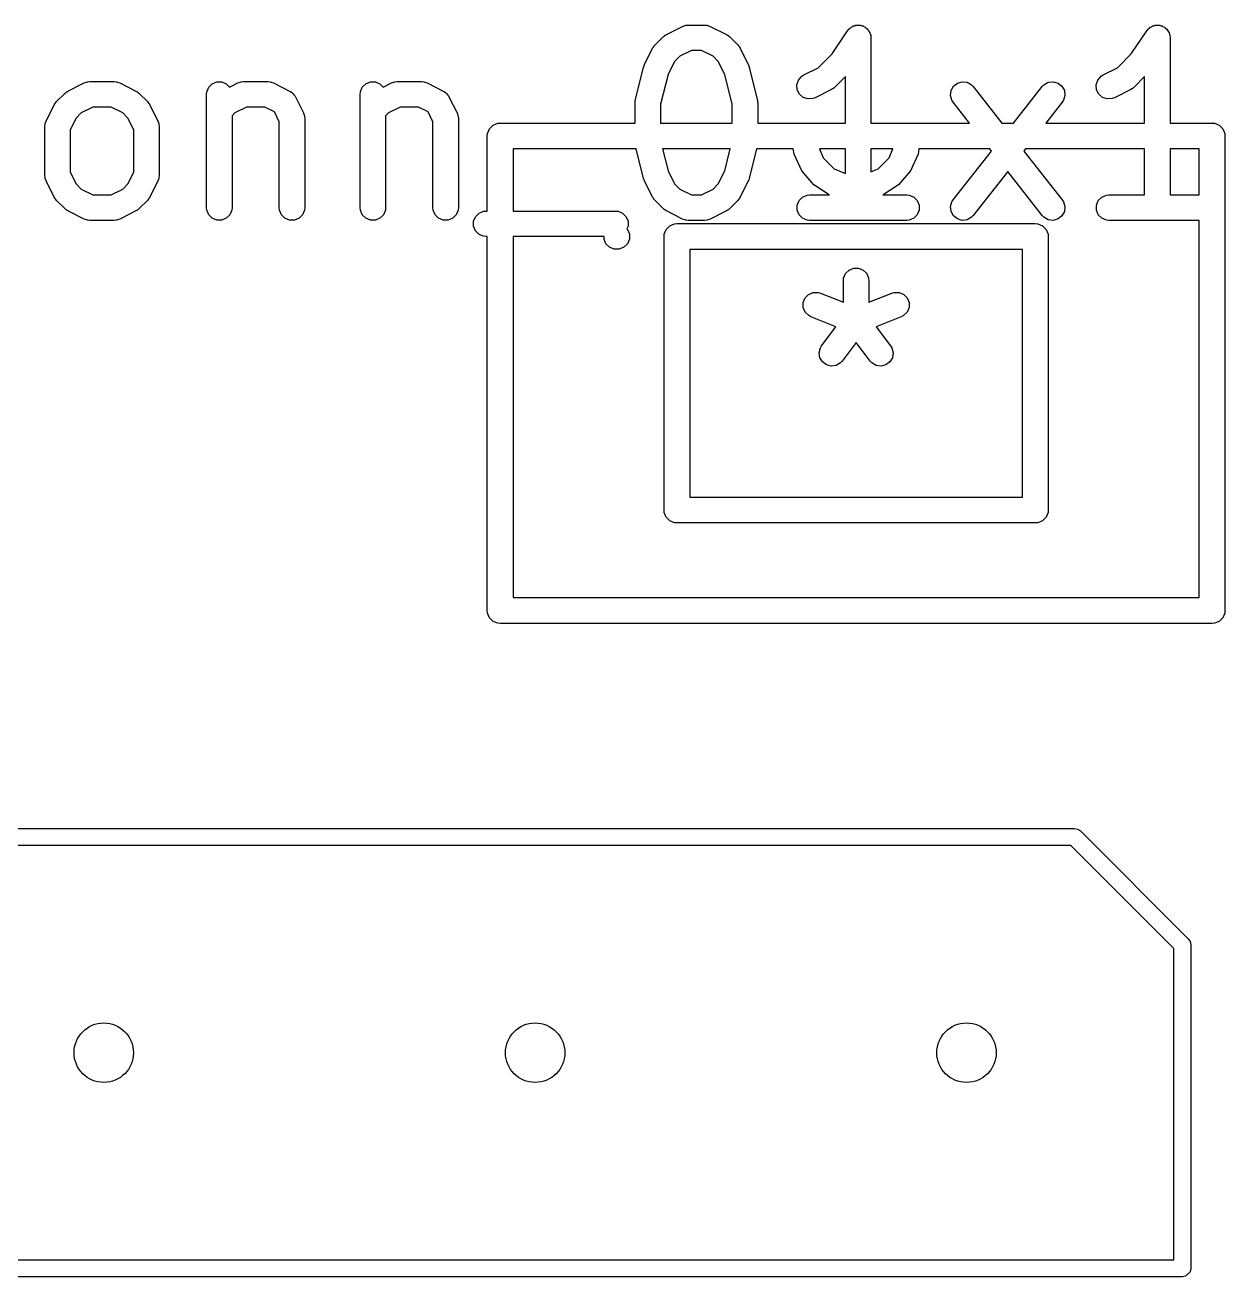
# Model space of a CAD drawing. Extents: x 2.08 to 4.63, y -4.92 to -2.81.
# Drawn here: x 4.1479 to 4.4261, y -4.7173 to -4.4272 of the extents above; entities that cross this region are included whole.
import ezdxf

# ---------------------------------------------------------------- set-up
doc = ezdxf.new("R2010")
doc.units = 0
doc.header["$MEASUREMENT"] = 0
doc.layers.add('BLACK', color=7, linetype='CONTINUOUS')

msp = doc.modelspace()

# ---------------------------------------------------------------- linework, layer by layer
at = {"layer": 'BLACK', "linetype": 'CONTINUOUS'}
for p, q in [((4.29658, -4.42934), (4.30033, -4.42747)), ((4.30033, -4.42747), (4.30087, -4.42726)), ((4.30087, -4.42726), (4.30098, -4.42726)), ((4.30098, -4.42726), (4.30107, -4.42721)), ((4.30107, -4.42721), (4.30165, -4.42716)), ((4.30165, -4.42716), (4.3054, -4.42716)), ((4.3054, -4.42716), (4.30598, -4.42721)), ((4.30598, -4.42721), (4.30607, -4.42726)), ((4.30607, -4.42726), (4.30618, -4.42726)), ((4.30618, -4.42726), (4.30672, -4.42747)), ((4.30672, -4.42747), (4.31047, -4.42934)), ((4.33893, -4.42803), (4.33917, -4.42786)), ((4.33917, -4.42786), (4.33938, -4.42766)), ((4.33938, -4.42766), (4.33965, -4.42755)), ((4.33965, -4.42755), (4.33989, -4.42738)), ((4.33989, -4.42738), (4.34017, -4.42733)), ((4.34017, -4.42733), (4.34044, -4.42721)), ((4.34044, -4.42721), (4.34073, -4.42721)), ((4.34073, -4.42721), (4.34102, -4.42716)), ((4.34102, -4.42716), (4.3413, -4.42721)), ((4.3413, -4.42721), (4.3416, -4.42721)), ((4.3416, -4.42721), (4.34186, -4.42733)), ((4.34186, -4.42733), (4.34215, -4.42738)), ((4.34215, -4.42738), (4.34239, -4.42754)), ((4.34239, -4.42754), (4.34266, -4.42766)), ((4.34266, -4.42766), (4.34286, -4.42786)), ((4.34286, -4.42786), (4.34311, -4.42802)), ((4.4083, -4.42803), (4.40854, -4.42786)), ((4.40854, -4.42786), (4.40875, -4.42766)), ((4.40875, -4.42766), (4.40901, -4.42755)), ((4.40901, -4.42755), (4.40925, -4.42738)), ((4.40925, -4.42738), (4.40954, -4.42733)), ((4.40954, -4.42733), (4.40981, -4.42721)), ((4.40981, -4.42721), (4.4101, -4.42721)), ((4.4101, -4.42721), (4.41038, -4.42716)), ((4.41038, -4.42716), (4.41067, -4.42721)), ((4.41067, -4.42721), (4.41096, -4.42721)), ((4.41096, -4.42721), (4.41123, -4.42733)), ((4.41123, -4.42733), (4.41151, -4.42738)), ((4.41151, -4.42738), (4.41176, -4.42754)), ((4.41176, -4.42754), (4.41203, -4.42766)), ((4.41203, -4.42766), (4.41223, -4.42786)), ((4.41223, -4.42786), (4.41247, -4.42802)), ((4.29394, -4.43177), (4.29581, -4.4299)), ((4.29581, -4.4299), (4.29604, -4.42971)), ((4.29604, -4.42971), (4.29609, -4.42965)), ((4.29609, -4.42965), (4.29618, -4.4296)), ((4.29618, -4.4296), (4.29626, -4.42953)), ((4.29626, -4.42953), (4.29633, -4.4295)), ((4.29633, -4.4295), (4.29658, -4.42934)), ((4.31047, -4.42934), (4.31072, -4.4295)), ((4.31072, -4.4295), (4.31079, -4.42953)), ((4.31079, -4.42953), (4.31087, -4.4296)), ((4.31087, -4.4296), (4.31096, -4.42965)), ((4.31096, -4.42965), (4.31101, -4.42971)), ((4.31101, -4.42971), (4.31124, -4.4299)), ((4.31124, -4.4299), (4.31311, -4.43177)), ((4.33498, -4.43385), (4.33856, -4.42847)), ((4.33856, -4.42847), (4.33856, -4.42847)), ((4.33856, -4.42847), (4.33856, -4.42847)), ((4.33856, -4.42847), (4.33857, -4.42847)), ((4.33857, -4.42847), (4.33893, -4.42803)), ((4.34311, -4.42802), (4.34327, -4.42826)), ((4.34327, -4.42826), (4.34347, -4.42847)), ((4.34347, -4.42847), (4.34359, -4.42874)), ((4.34359, -4.42874), (4.34375, -4.42898)), ((4.34375, -4.42898), (4.3438, -4.42926)), ((4.3438, -4.42926), (4.34392, -4.42953)), ((4.34392, -4.42953), (4.34397, -4.4301)), ((4.34397, -4.4301), (4.34397, -4.43011)), ((4.34397, -4.43011), (4.34397, -4.43011)), ((4.34397, -4.43011), (4.34397, -4.43011)), ((4.34397, -4.43011), (4.34397, -4.44987)), ((4.40434, -4.43385), (4.40793, -4.42847)), ((4.40793, -4.42847), (4.4083, -4.42803)), ((4.40793, -4.42847), (4.40793, -4.42847)), ((4.40793, -4.42847), (4.40793, -4.42847)), ((4.40793, -4.42847), (4.40793, -4.42847)), ((4.41247, -4.42802), (4.41263, -4.42826)), ((4.41263, -4.42826), (4.41284, -4.42847)), ((4.41284, -4.42847), (4.41295, -4.42874)), ((4.41295, -4.42874), (4.41311, -4.42898)), ((4.41311, -4.42898), (4.41317, -4.42926)), ((4.41317, -4.42926), (4.41328, -4.42953)), ((4.41328, -4.42953), (4.41334, -4.4301)), ((4.41334, -4.4301), (4.41334, -4.43011)), ((4.41334, -4.43011), (4.41334, -4.43011)), ((4.41334, -4.43011), (4.41334, -4.43011)), ((4.41334, -4.43011), (4.41334, -4.44987)), ((4.29151, -4.43629), (4.29338, -4.43254)), ((4.29338, -4.43254), (4.29354, -4.43229)), ((4.29354, -4.43229), (4.29357, -4.43222)), ((4.29357, -4.43222), (4.29364, -4.43214)), ((4.29364, -4.43214), (4.29369, -4.43205)), ((4.29369, -4.43205), (4.29375, -4.432)), ((4.29375, -4.432), (4.29394, -4.43177)), ((4.30235, -4.43306), (4.29965, -4.43441)), ((4.3047, -4.43306), (4.30235, -4.43306)), ((4.3074, -4.43441), (4.3047, -4.43306)), ((4.31311, -4.43177), (4.3133, -4.432)), ((4.3133, -4.432), (4.31336, -4.43205)), ((4.31336, -4.43205), (4.31341, -4.43214)), ((4.31341, -4.43214), (4.31348, -4.43222)), ((4.31348, -4.43222), (4.31351, -4.43229)), ((4.31351, -4.43229), (4.31366, -4.43254)), ((4.31366, -4.43254), (4.31554, -4.43629)), ((4.2913, -4.43683), (4.29139, -4.43659)), ((4.29139, -4.43659), (4.29148, -4.43635)), ((4.29148, -4.43635), (4.29149, -4.43633)), ((4.29149, -4.43633), (4.29151, -4.43629)), ((4.29845, -4.43561), (4.29694, -4.43864)), ((4.29965, -4.43441), (4.29845, -4.43561)), ((4.3086, -4.43561), (4.3074, -4.43441)), ((4.31011, -4.43864), (4.3086, -4.43561)), ((4.31554, -4.43629), (4.31556, -4.43633)), ((4.31556, -4.43633), (4.31557, -4.43635)), ((4.31557, -4.43635), (4.31565, -4.43659)), ((4.31565, -4.43659), (4.31575, -4.43683)), ((4.33177, -4.43706), (4.33498, -4.43385)), ((4.40114, -4.43706), (4.40434, -4.43385)), ((4.28941, -4.44439), (4.29129, -4.43689)), ((4.29129, -4.43689), (4.2913, -4.43685)), ((4.2913, -4.43685), (4.2913, -4.43683)), ((4.29694, -4.43864), (4.29523, -4.44547)), ((4.31182, -4.44547), (4.31011, -4.43864)), ((4.31575, -4.43683), (4.31575, -4.43685)), ((4.31575, -4.43685), (4.31576, -4.43689)), ((4.31576, -4.43689), (4.31764, -4.44439)), ((4.32721, -4.4399), (4.32796, -4.43903)), ((4.32796, -4.43903), (4.32845, -4.43872)), ((4.32845, -4.43872), (4.33177, -4.43706)), ((4.33807, -4.43911), (4.33561, -4.44157)), ((4.33807, -4.44987), (4.33807, -4.43911)), ((4.39657, -4.4399), (4.39733, -4.43903)), ((4.39733, -4.43903), (4.39782, -4.43872)), ((4.39782, -4.43872), (4.40114, -4.43706)), ((4.40743, -4.43911), (4.40498, -4.44157)), ((4.40743, -4.44987), (4.40743, -4.43911)), ((4.15785, -4.44247), (4.1616, -4.44059)), ((4.1616, -4.44059), (4.16214, -4.44039)), ((4.16214, -4.44039), (4.16224, -4.44038)), ((4.16224, -4.44038), (4.16234, -4.44034)), ((4.16234, -4.44034), (4.16292, -4.44028)), ((4.16292, -4.44028), (4.16854, -4.44028)), ((4.16854, -4.44028), (4.16912, -4.44034)), ((4.16912, -4.44034), (4.16922, -4.44038)), ((4.16922, -4.44038), (4.16932, -4.44039)), ((4.16932, -4.44039), (4.16986, -4.44059)), ((4.16986, -4.44059), (4.17361, -4.44247)), ((4.19002, -4.44266), (4.19046, -4.44159)), ((4.19046, -4.44159), (4.19127, -4.44078)), ((4.19127, -4.44078), (4.19234, -4.44034)), ((4.19234, -4.44034), (4.19349, -4.44034)), ((4.19349, -4.44034), (4.19455, -4.44078)), ((4.19455, -4.44078), (4.19532, -4.44154)), ((4.19532, -4.44154), (4.19722, -4.44059)), ((4.19722, -4.44059), (4.19776, -4.44039)), ((4.19776, -4.44039), (4.19786, -4.44038)), ((4.19786, -4.44038), (4.19796, -4.44034)), ((4.19796, -4.44034), (4.19854, -4.44028)), ((4.19854, -4.44028), (4.20416, -4.44028)), ((4.20416, -4.44028), (4.20474, -4.44034)), ((4.20474, -4.44034), (4.20484, -4.44038)), ((4.20484, -4.44038), (4.20494, -4.44039)), ((4.20494, -4.44039), (4.20548, -4.44059)), ((4.20548, -4.44059), (4.20923, -4.44247)), ((4.22564, -4.44266), (4.22608, -4.44159)), ((4.22608, -4.44159), (4.22689, -4.44078)), ((4.22689, -4.44078), (4.22796, -4.44034)), ((4.22796, -4.44034), (4.22911, -4.44034)), ((4.22911, -4.44034), (4.23017, -4.44078)), ((4.23017, -4.44078), (4.23094, -4.44154)), ((4.23094, -4.44154), (4.23284, -4.44059)), ((4.23284, -4.44059), (4.23338, -4.44039)), ((4.23338, -4.44039), (4.23348, -4.44038)), ((4.23348, -4.44038), (4.23358, -4.44034)), ((4.23358, -4.44034), (4.23416, -4.44028)), ((4.23416, -4.44028), (4.23978, -4.44028)), ((4.23978, -4.44028), (4.24036, -4.44034)), ((4.24036, -4.44034), (4.24046, -4.44038)), ((4.24046, -4.44038), (4.24056, -4.44039)), ((4.24056, -4.44039), (4.2411, -4.44059)), ((4.2411, -4.44059), (4.24485, -4.44247)), ((4.32684, -4.44099), (4.32721, -4.4399)), ((4.32692, -4.44214), (4.32684, -4.44099)), ((4.32744, -4.44317), (4.32692, -4.44214)), ((4.33484, -4.44213), (4.33109, -4.444)), ((4.33509, -4.44197), (4.33484, -4.44213)), ((4.33516, -4.44194), (4.33509, -4.44197)), ((4.33524, -4.44187), (4.33516, -4.44194)), ((4.33533, -4.44182), (4.33524, -4.44187)), ((4.33538, -4.44176), (4.33533, -4.44182)), ((4.33561, -4.44157), (4.33538, -4.44176)), ((4.36245, -4.44346), (4.36259, -4.44232)), ((4.36259, -4.44232), (4.36315, -4.44131)), ((4.36315, -4.44131), (4.36406, -4.4406)), ((4.36406, -4.4406), (4.36516, -4.44029)), ((4.36516, -4.44029), (4.36631, -4.44043)), ((4.36631, -4.44043), (4.36731, -4.44099)), ((4.36731, -4.44099), (4.36771, -4.44141)), ((4.36771, -4.44141), (4.37436, -4.44987)), ((4.37704, -4.44987), (4.38369, -4.44141)), ((4.38369, -4.44141), (4.38409, -4.44099)), ((4.38409, -4.44099), (4.3851, -4.44043)), ((4.3851, -4.44043), (4.38624, -4.44029)), ((4.38624, -4.44029), (4.38735, -4.4406)), ((4.38735, -4.4406), (4.38826, -4.44131)), ((4.38826, -4.44131), (4.38882, -4.44232)), ((4.38882, -4.44232), (4.38896, -4.44346)), ((4.39621, -4.44099), (4.39657, -4.4399)), ((4.39629, -4.44214), (4.39621, -4.44099)), ((4.3968, -4.44317), (4.39629, -4.44214)), ((4.40421, -4.44213), (4.40046, -4.444)), ((4.40446, -4.44197), (4.40421, -4.44213)), ((4.40453, -4.44194), (4.40446, -4.44197)), ((4.40461, -4.44187), (4.40453, -4.44194)), ((4.4047, -4.44182), (4.40461, -4.44187)), ((4.40475, -4.44176), (4.4047, -4.44182)), ((4.40498, -4.44157), (4.40475, -4.44176)), ((4.15484, -4.44534), (4.1549, -4.44526)), ((4.1549, -4.44526), (4.15496, -4.44517)), ((4.15496, -4.44517), (4.15502, -4.44512)), ((4.15502, -4.44512), (4.1552, -4.4449)), ((4.1552, -4.4449), (4.15708, -4.44302)), ((4.15708, -4.44302), (4.15731, -4.44284)), ((4.15731, -4.44284), (4.15736, -4.44278)), ((4.15736, -4.44278), (4.15745, -4.44272)), ((4.15745, -4.44272), (4.15753, -4.44265)), ((4.15753, -4.44265), (4.1576, -4.44262)), ((4.1576, -4.44262), (4.15785, -4.44247)), ((4.17361, -4.44247), (4.17386, -4.44262)), ((4.17386, -4.44262), (4.17393, -4.44265)), ((4.17393, -4.44265), (4.17401, -4.44272)), ((4.17401, -4.44272), (4.1741, -4.44278)), ((4.1741, -4.44278), (4.17415, -4.44284)), ((4.17415, -4.44284), (4.17438, -4.44302)), ((4.17438, -4.44302), (4.17625, -4.4449)), ((4.17625, -4.4449), (4.17644, -4.44512)), ((4.17644, -4.44512), (4.1765, -4.44517)), ((4.1765, -4.44517), (4.17655, -4.44526)), ((4.17655, -4.44526), (4.17662, -4.44534)), ((4.18996, -4.44323), (4.19002, -4.44266)), ((4.18996, -4.46948), (4.18996, -4.44323)), ((4.20923, -4.44247), (4.20933, -4.44253)), ((4.20933, -4.44253), (4.20937, -4.44254)), ((4.20937, -4.44254), (4.20943, -4.44259)), ((4.20943, -4.44259), (4.20972, -4.44278)), ((4.20972, -4.44278), (4.20996, -4.44306)), ((4.20996, -4.44306), (4.21024, -4.4433)), ((4.21024, -4.4433), (4.21043, -4.44359)), ((4.21043, -4.44359), (4.21048, -4.44365)), ((4.21048, -4.44365), (4.21049, -4.44369)), ((4.21049, -4.44369), (4.21055, -4.44379)), ((4.21055, -4.44379), (4.21243, -4.44754)), ((4.22558, -4.44323), (4.22564, -4.44266)), ((4.22558, -4.46948), (4.22558, -4.44323)), ((4.24485, -4.44247), (4.24495, -4.44253)), ((4.24495, -4.44253), (4.24499, -4.44254)), ((4.24499, -4.44254), (4.24505, -4.44259)), ((4.24505, -4.44259), (4.24534, -4.44278)), ((4.24534, -4.44278), (4.24558, -4.44306)), ((4.24558, -4.44306), (4.24586, -4.4433)), ((4.24586, -4.4433), (4.24605, -4.44359)), ((4.24605, -4.44359), (4.2461, -4.44365)), ((4.2461, -4.44365), (4.24611, -4.44369)), ((4.24611, -4.44369), (4.24617, -4.44379)), ((4.24617, -4.44379), (4.24805, -4.44754)), ((4.28932, -4.44511), (4.28933, -4.44501)), ((4.28932, -4.44987), (4.28932, -4.44511)), ((4.28933, -4.44497), (4.28936, -4.44475)), ((4.28933, -4.44501), (4.28933, -4.44497)), ((4.28936, -4.44475), (4.28938, -4.44453)), ((4.28938, -4.44453), (4.2894, -4.44449)), ((4.2894, -4.44449), (4.28941, -4.44439)), ((4.31764, -4.44439), (4.31765, -4.44449)), ((4.31765, -4.44449), (4.31767, -4.44453)), ((4.31767, -4.44453), (4.31769, -4.44475)), ((4.31769, -4.44475), (4.31772, -4.44497)), ((4.31772, -4.44497), (4.31772, -4.44501)), ((4.31772, -4.44501), (4.31773, -4.44511)), ((4.31773, -4.44511), (4.31773, -4.44987)), ((4.32831, -4.44392), (4.32744, -4.44317)), ((4.3294, -4.44429), (4.32831, -4.44392)), ((4.33055, -4.44421), (4.3294, -4.44429)), ((4.33109, -4.444), (4.33055, -4.44421)), ((4.36276, -4.44457), (4.36245, -4.44346)), ((4.36307, -4.44506), (4.36276, -4.44457)), ((4.36685, -4.44987), (4.36307, -4.44506)), ((4.38834, -4.44506), (4.38455, -4.44987)), ((4.38865, -4.44457), (4.38834, -4.44506)), ((4.38896, -4.44346), (4.38865, -4.44457)), ((4.39768, -4.44392), (4.3968, -4.44317)), ((4.39877, -4.44429), (4.39768, -4.44392)), ((4.39992, -4.44421), (4.39877, -4.44429)), ((4.40046, -4.444), (4.39992, -4.44421)), ((4.15278, -4.44941), (4.15465, -4.44566)), ((4.15465, -4.44566), (4.15481, -4.44542)), ((4.15481, -4.44542), (4.15484, -4.44534)), ((4.16092, -4.44754), (4.15972, -4.44873)), ((4.16361, -4.44619), (4.16092, -4.44754)), ((4.16784, -4.44619), (4.16361, -4.44619)), ((4.17054, -4.44754), (4.16784, -4.44619)), ((4.17174, -4.44873), (4.17054, -4.44754)), ((4.17662, -4.44534), (4.17665, -4.44542)), ((4.17665, -4.44542), (4.17681, -4.44566)), ((4.17681, -4.44566), (4.17868, -4.44941)), ((4.19654, -4.44754), (4.19587, -4.44821)), ((4.19587, -4.44821), (4.19587, -4.46948)), ((4.19923, -4.44619), (4.19654, -4.44754)), ((4.20346, -4.44619), (4.19923, -4.44619)), ((4.20571, -4.44731), (4.20346, -4.44619)), ((4.20683, -4.44956), (4.20571, -4.44731)), ((4.21243, -4.44754), (4.21263, -4.44808)), ((4.21263, -4.44808), (4.21264, -4.44818)), ((4.21264, -4.44818), (4.21268, -4.44828)), ((4.23216, -4.44754), (4.23149, -4.44821)), ((4.23149, -4.44821), (4.23149, -4.46948)), ((4.23486, -4.44619), (4.23216, -4.44754)), ((4.23909, -4.44619), (4.23486, -4.44619)), ((4.24133, -4.44731), (4.23909, -4.44619)), ((4.24245, -4.44956), (4.24133, -4.44731)), ((4.24805, -4.44754), (4.24825, -4.44808)), ((4.24825, -4.44808), (4.24826, -4.44818)), ((4.24826, -4.44818), (4.2483, -4.44828)), ((4.29523, -4.44547), (4.29523, -4.44987)), ((4.31182, -4.44987), (4.31182, -4.44547)), ((4.15247, -4.45073), (4.15252, -4.45016)), ((4.15247, -4.46198), (4.15247, -4.45073)), ((4.15252, -4.45016), (4.15256, -4.45006)), ((4.15256, -4.45006), (4.15257, -4.44995)), ((4.15257, -4.44995), (4.15278, -4.44941)), ((4.15972, -4.44873), (4.15837, -4.45143)), ((4.17309, -4.45143), (4.17174, -4.44873)), ((4.17868, -4.44941), (4.17889, -4.44995)), ((4.17889, -4.44995), (4.1789, -4.45006)), ((4.1789, -4.45006), (4.17894, -4.45016)), ((4.17894, -4.45016), (4.17899, -4.45073)), ((4.17899, -4.45073), (4.17899, -4.46198)), ((4.20683, -4.46948), (4.20683, -4.44956)), ((4.21268, -4.44828), (4.21274, -4.44886)), ((4.21274, -4.44886), (4.21274, -4.46948)), ((4.24245, -4.46948), (4.24245, -4.44956)), ((4.2483, -4.44828), (4.24836, -4.44886)), ((4.24836, -4.44886), (4.24836, -4.46948)), ((4.25556, -4.45121), (4.25638, -4.45038)), ((4.25638, -4.45038), (4.25747, -4.44993)), ((4.25747, -4.44993), (4.25805, -4.44987)), ((4.25805, -4.44987), (4.28932, -4.44987)), ((4.29523, -4.44987), (4.31182, -4.44987)), ((4.31773, -4.44987), (4.33807, -4.44987)), ((4.34397, -4.44987), (4.36685, -4.44987)), ((4.37436, -4.44987), (4.37704, -4.44987)), ((4.38455, -4.44987), (4.40743, -4.44987)), ((4.41334, -4.44987), (4.42305, -4.44987)), ((4.42305, -4.44987), (4.42364, -4.44993)), ((4.42364, -4.44993), (4.42472, -4.45038)), ((4.42472, -4.45038), (4.42555, -4.45121)), ((4.15837, -4.45143), (4.15837, -4.46128)), ((4.17309, -4.46128), (4.17309, -4.45143)), ((4.25505, -4.45287), (4.25511, -4.45229)), ((4.25505, -4.47028), (4.25505, -4.45287)), ((4.25511, -4.45229), (4.25556, -4.45121)), ((4.42555, -4.45121), (4.42599, -4.45229)), ((4.42599, -4.45229), (4.42605, -4.45287)), ((4.42605, -4.45287), (4.42605, -4.56287)), ((4.28958, -4.45587), (4.26105, -4.45587)), ((4.26105, -4.45587), (4.26105, -4.47028)), ((4.29129, -4.4627), (4.28958, -4.45587)), ((4.29567, -4.45587), (4.29694, -4.46095)), ((4.31138, -4.45587), (4.29567, -4.45587)), ((4.31011, -4.46095), (4.31138, -4.45587)), ((4.31747, -4.45587), (4.31576, -4.4627)), ((4.32598, -4.45587), (4.31747, -4.45587)), ((4.32616, -4.4571), (4.32598, -4.45587)), ((4.33205, -4.45587), (4.33292, -4.45797)), ((4.33807, -4.45587), (4.33205, -4.45587)), ((4.33807, -4.46159), (4.33807, -4.45587)), ((4.34397, -4.45587), (4.34397, -4.4612)), ((4.34905, -4.45587), (4.34397, -4.45587)), ((4.34818, -4.45797), (4.34905, -4.45587)), ((4.35512, -4.45587), (4.35494, -4.4571)), ((4.37157, -4.45587), (4.35512, -4.45587)), ((4.36307, -4.46766), (4.37195, -4.45636)), ((4.37195, -4.45636), (4.37157, -4.45587)), ((4.37984, -4.45587), (4.37946, -4.45636)), ((4.37946, -4.45636), (4.38834, -4.46766)), ((4.40743, -4.45587), (4.37984, -4.45587)), ((4.40743, -4.46653), (4.40743, -4.45587)), ((4.41334, -4.45587), (4.41334, -4.46653)), ((4.42005, -4.45587), (4.41334, -4.45587)), ((4.42005, -4.46653), (4.42005, -4.45587)), ((4.32793, -4.46098), (4.32616, -4.4571)), ((4.33292, -4.45797), (4.33545, -4.4605)), ((4.34565, -4.4605), (4.34818, -4.45797)), ((4.35494, -4.4571), (4.35317, -4.46098)), ((4.15252, -4.46256), (4.15247, -4.46198)), ((4.15256, -4.46266), (4.15252, -4.46256)), ((4.15257, -4.46276), (4.15256, -4.46266)), ((4.15837, -4.46128), (4.15972, -4.46398)), ((4.17174, -4.46398), (4.17309, -4.46128)), ((4.1789, -4.46266), (4.17889, -4.46276)), ((4.17894, -4.46256), (4.1789, -4.46266)), ((4.17899, -4.46198), (4.17894, -4.46256)), ((4.2913, -4.46274), (4.29129, -4.4627)), ((4.29694, -4.46095), (4.29845, -4.46398)), ((4.3086, -4.46398), (4.31011, -4.46095)), ((4.31576, -4.4627), (4.31575, -4.46274)), ((4.33073, -4.46421), (4.32793, -4.46098)), ((4.33545, -4.4605), (4.33807, -4.46159)), ((4.34397, -4.4612), (4.34565, -4.4605)), ((4.35317, -4.46098), (4.35037, -4.46421)), ((4.3757, -4.46114), (4.36771, -4.47131)), ((4.38369, -4.47131), (4.3757, -4.46114)), ((4.15278, -4.4633), (4.15257, -4.46276)), ((4.15465, -4.46705), (4.15278, -4.4633)), ((4.15972, -4.46398), (4.16092, -4.46518)), ((4.16092, -4.46518), (4.16361, -4.46653)), ((4.16784, -4.46653), (4.17054, -4.46518)), ((4.17054, -4.46518), (4.17174, -4.46398)), ((4.17868, -4.4633), (4.17681, -4.46705)), ((4.17889, -4.46276), (4.17868, -4.4633)), ((4.2913, -4.46276), (4.2913, -4.46274)), ((4.29139, -4.463), (4.2913, -4.46276)), ((4.29148, -4.46324), (4.29139, -4.463)), ((4.29149, -4.46326), (4.29148, -4.46324)), ((4.29151, -4.4633), (4.29149, -4.46326)), ((4.29338, -4.46705), (4.29151, -4.4633)), ((4.29845, -4.46398), (4.29965, -4.46518)), ((4.29965, -4.46518), (4.30235, -4.46653)), ((4.3047, -4.46653), (4.3074, -4.46518)), ((4.3074, -4.46518), (4.3086, -4.46398)), ((4.31554, -4.4633), (4.31366, -4.46705)), ((4.31556, -4.46326), (4.31554, -4.4633)), ((4.31557, -4.46324), (4.31556, -4.46326)), ((4.31565, -4.463), (4.31557, -4.46324)), ((4.31575, -4.46276), (4.31565, -4.463)), ((4.31575, -4.46274), (4.31575, -4.46276)), ((4.33432, -4.46652), (4.33073, -4.46421)), ((4.35037, -4.46421), (4.34678, -4.46652)), ((4.15481, -4.4673), (4.15465, -4.46705)), ((4.15484, -4.46737), (4.15481, -4.4673)), ((4.1549, -4.46745), (4.15484, -4.46737)), ((4.15496, -4.46754), (4.1549, -4.46745)), ((4.15502, -4.46759), (4.15496, -4.46754)), ((4.1552, -4.46782), (4.15502, -4.46759)), ((4.15708, -4.46969), (4.1552, -4.46782)), ((4.16361, -4.46653), (4.16784, -4.46653)), ((4.17625, -4.46782), (4.17438, -4.46969)), ((4.17644, -4.46759), (4.17625, -4.46782)), ((4.1765, -4.46754), (4.17644, -4.46759)), ((4.17655, -4.46745), (4.1765, -4.46754)), ((4.17662, -4.46737), (4.17655, -4.46745)), ((4.17665, -4.4673), (4.17662, -4.46737)), ((4.17681, -4.46705), (4.17665, -4.4673)), ((4.29354, -4.4673), (4.29338, -4.46705)), ((4.29357, -4.46737), (4.29354, -4.4673)), ((4.29364, -4.46745), (4.29357, -4.46737)), ((4.29369, -4.46754), (4.29364, -4.46745)), ((4.29375, -4.46759), (4.29369, -4.46754)), ((4.29394, -4.46782), (4.29375, -4.46759)), ((4.29581, -4.46969), (4.29394, -4.46782)), ((4.30235, -4.46653), (4.3047, -4.46653)), ((4.31311, -4.46782), (4.31124, -4.46969)), ((4.3133, -4.46759), (4.31311, -4.46782)), ((4.31336, -4.46754), (4.3133, -4.46759)), ((4.31341, -4.46745), (4.31336, -4.46754)), ((4.31348, -4.46737), (4.31341, -4.46745)), ((4.31351, -4.4673), (4.31348, -4.46737)), ((4.31366, -4.46705), (4.31351, -4.4673)), ((4.32688, -4.4689), (4.32732, -4.46784)), ((4.32732, -4.46784), (4.32813, -4.46703)), ((4.32813, -4.46703), (4.3292, -4.46659)), ((4.3292, -4.46659), (4.32977, -4.46653)), ((4.32977, -4.46653), (4.33435, -4.46653)), ((4.33435, -4.46653), (4.33432, -4.46652)), ((4.34678, -4.46652), (4.34675, -4.46653)), ((4.34675, -4.46653), (4.35227, -4.46653)), ((4.35227, -4.46653), (4.35284, -4.46659)), ((4.35284, -4.46659), (4.35391, -4.46703)), ((4.35391, -4.46703), (4.35472, -4.46784)), ((4.35472, -4.46784), (4.35516, -4.4689)), ((4.36245, -4.46925), (4.36276, -4.46814)), ((4.36276, -4.46814), (4.36307, -4.46766)), ((4.38834, -4.46766), (4.38865, -4.46814)), ((4.38865, -4.46814), (4.38896, -4.46925)), ((4.39624, -4.4689), (4.39668, -4.46784)), ((4.39668, -4.46784), (4.3975, -4.46703)), ((4.3975, -4.46703), (4.39856, -4.46659)), ((4.39856, -4.46659), (4.39914, -4.46653)), ((4.39914, -4.46653), (4.40743, -4.46653)), ((4.41334, -4.46653), (4.42005, -4.46653)), ((4.15731, -4.46988), (4.15708, -4.46969)), ((4.15736, -4.46994), (4.15731, -4.46988)), ((4.15745, -4.46999), (4.15736, -4.46994)), ((4.15753, -4.47006), (4.15745, -4.46999)), ((4.1576, -4.47009), (4.15753, -4.47006)), ((4.15785, -4.47025), (4.1576, -4.47009)), ((4.1616, -4.47212), (4.15785, -4.47025)), ((4.17361, -4.47025), (4.16986, -4.47212)), ((4.17386, -4.47009), (4.17361, -4.47025)), ((4.17393, -4.47006), (4.17386, -4.47009)), ((4.17401, -4.46999), (4.17393, -4.47006)), ((4.1741, -4.46994), (4.17401, -4.46999)), ((4.17415, -4.46988), (4.1741, -4.46994)), ((4.17438, -4.46969), (4.17415, -4.46988)), ((4.19002, -4.47006), (4.18996, -4.46948)), ((4.19046, -4.47112), (4.19002, -4.47006)), ((4.19127, -4.47194), (4.19046, -4.47112)), ((4.19537, -4.47112), (4.19455, -4.47194)), ((4.19581, -4.47006), (4.19537, -4.47112)), ((4.19587, -4.46948), (4.19581, -4.47006)), ((4.20689, -4.47006), (4.20683, -4.46948)), ((4.20733, -4.47112), (4.20689, -4.47006)), ((4.20815, -4.47194), (4.20733, -4.47112)), ((4.21224, -4.47112), (4.21143, -4.47194)), ((4.21268, -4.47006), (4.21224, -4.47112)), ((4.21274, -4.46948), (4.21268, -4.47006)), ((4.22564, -4.47006), (4.22558, -4.46948)), ((4.22608, -4.47112), (4.22564, -4.47006)), ((4.22689, -4.47194), (4.22608, -4.47112)), ((4.23099, -4.47112), (4.23017, -4.47194)), ((4.23143, -4.47006), (4.23099, -4.47112)), ((4.23149, -4.46948), (4.23143, -4.47006)), ((4.24251, -4.47006), (4.24245, -4.46948)), ((4.24295, -4.47112), (4.24251, -4.47006)), ((4.24377, -4.47194), (4.24295, -4.47112)), ((4.24786, -4.47112), (4.24705, -4.47194)), ((4.2483, -4.47006), (4.24786, -4.47112)), ((4.24836, -4.46948), (4.2483, -4.47006)), ((4.25233, -4.47159), (4.25314, -4.47078)), ((4.25314, -4.47078), (4.2542, -4.47033)), ((4.2542, -4.47033), (4.25478, -4.47028)), ((4.25478, -4.47028), (4.25505, -4.47028)), ((4.26105, -4.47028), (4.28478, -4.47028)), ((4.28478, -4.47028), (4.28535, -4.47033)), ((4.28535, -4.47033), (4.28642, -4.47078)), ((4.28642, -4.47078), (4.28723, -4.47159)), ((4.29604, -4.46988), (4.29581, -4.46969)), ((4.29609, -4.46994), (4.29604, -4.46988)), ((4.29618, -4.46999), (4.29609, -4.46994)), ((4.29626, -4.47006), (4.29618, -4.46999)), ((4.29633, -4.47009), (4.29626, -4.47006)), ((4.29658, -4.47025), (4.29633, -4.47009)), ((4.30033, -4.47212), (4.29658, -4.47025)), ((4.31047, -4.47025), (4.30672, -4.47212)), ((4.31072, -4.47009), (4.31047, -4.47025)), ((4.31079, -4.47006), (4.31072, -4.47009)), ((4.31087, -4.46999), (4.31079, -4.47006)), ((4.31096, -4.46994), (4.31087, -4.46999)), ((4.31101, -4.46988), (4.31096, -4.46994)), ((4.31124, -4.46969), (4.31101, -4.46988)), ((4.32688, -4.47006), (4.32688, -4.4689)), ((4.32732, -4.47112), (4.32688, -4.47006)), ((4.32813, -4.47194), (4.32732, -4.47112)), ((4.35472, -4.47112), (4.35391, -4.47194)), ((4.35516, -4.47006), (4.35472, -4.47112)), ((4.35516, -4.4689), (4.35516, -4.47006)), ((4.36259, -4.4704), (4.36245, -4.46925)), ((4.36315, -4.4714), (4.36259, -4.4704)), ((4.36406, -4.47211), (4.36315, -4.4714)), ((4.36771, -4.47131), (4.36731, -4.47172)), ((4.38409, -4.47172), (4.38369, -4.47131)), ((4.38826, -4.4714), (4.38735, -4.47211)), ((4.38882, -4.4704), (4.38826, -4.4714)), ((4.38896, -4.46925), (4.38882, -4.4704)), ((4.39624, -4.47006), (4.39624, -4.4689)), ((4.39668, -4.47112), (4.39624, -4.47006)), ((4.3975, -4.47194), (4.39668, -4.47112)), ((4.16214, -4.47233), (4.1616, -4.47212)), ((4.16224, -4.47234), (4.16214, -4.47233)), ((4.16234, -4.47238), (4.16224, -4.47234)), ((4.16292, -4.47243), (4.16234, -4.47238)), ((4.16854, -4.47243), (4.16292, -4.47243)), ((4.16912, -4.47238), (4.16854, -4.47243)), ((4.16922, -4.47234), (4.16912, -4.47238)), ((4.16932, -4.47233), (4.16922, -4.47234)), ((4.16986, -4.47212), (4.16932, -4.47233)), ((4.19234, -4.47238), (4.19127, -4.47194)), ((4.19349, -4.47238), (4.19234, -4.47238)), ((4.19455, -4.47194), (4.19349, -4.47238)), ((4.20921, -4.47238), (4.20815, -4.47194)), ((4.21036, -4.47238), (4.20921, -4.47238)), ((4.21143, -4.47194), (4.21036, -4.47238)), ((4.22796, -4.47238), (4.22689, -4.47194)), ((4.22911, -4.47238), (4.22796, -4.47238)), ((4.23017, -4.47194), (4.22911, -4.47238)), ((4.24483, -4.47238), (4.24377, -4.47194)), ((4.24598, -4.47238), (4.24483, -4.47238)), ((4.24705, -4.47194), (4.24598, -4.47238)), ((4.25188, -4.47265), (4.25233, -4.47159)), ((4.25188, -4.47381), (4.25188, -4.47265)), ((4.25233, -4.47487), (4.25188, -4.47381)), ((4.28723, -4.47159), (4.28767, -4.47265)), ((4.28767, -4.47381), (4.28743, -4.4744)), ((4.28767, -4.47265), (4.28767, -4.47381)), ((4.29652, -4.47451), (4.29735, -4.47369)), ((4.29735, -4.47369), (4.29843, -4.47324)), ((4.29843, -4.47324), (4.29902, -4.47318)), ((4.29902, -4.47318), (4.38209, -4.47318)), ((4.30087, -4.47233), (4.30033, -4.47212)), ((4.30098, -4.47234), (4.30087, -4.47233)), ((4.30107, -4.47238), (4.30098, -4.47234)), ((4.30165, -4.47243), (4.30107, -4.47238)), ((4.3054, -4.47243), (4.30165, -4.47243)), ((4.30598, -4.47238), (4.3054, -4.47243)), ((4.30607, -4.47234), (4.30598, -4.47238)), ((4.30618, -4.47233), (4.30607, -4.47234)), ((4.30672, -4.47212), (4.30618, -4.47233)), ((4.3292, -4.47238), (4.32813, -4.47194)), ((4.32977, -4.47243), (4.3292, -4.47238)), ((4.35227, -4.47243), (4.32977, -4.47243)), ((4.35284, -4.47238), (4.35227, -4.47243)), ((4.35391, -4.47194), (4.35284, -4.47238)), ((4.36516, -4.47243), (4.36406, -4.47211)), ((4.36631, -4.47229), (4.36516, -4.47243)), ((4.36731, -4.47172), (4.36631, -4.47229)), ((4.38209, -4.47318), (4.38267, -4.47324)), ((4.38267, -4.47324), (4.38375, -4.47369)), ((4.38375, -4.47369), (4.38458, -4.47451)), ((4.3851, -4.47229), (4.38409, -4.47172)), ((4.38624, -4.47243), (4.3851, -4.47229)), ((4.38735, -4.47211), (4.38624, -4.47243)), ((4.39856, -4.47238), (4.3975, -4.47194)), ((4.39914, -4.47243), (4.39856, -4.47238)), ((4.42005, -4.47243), (4.39914, -4.47243)), ((4.42005, -4.55987), (4.42005, -4.47243)), ((4.25314, -4.47569), (4.25233, -4.47487)), ((4.2542, -4.47613), (4.25314, -4.47569)), ((4.25478, -4.47618), (4.2542, -4.47613)), ((4.25505, -4.47618), (4.25478, -4.47618)), ((4.25505, -4.56287), (4.25505, -4.47618)), ((4.28211, -4.47618), (4.26105, -4.47618)), ((4.26105, -4.47618), (4.26105, -4.55987)), ((4.28211, -4.47677), (4.28211, -4.47618)), ((4.28256, -4.47785), (4.28211, -4.47677)), ((4.28743, -4.4744), (4.28755, -4.47451)), ((4.28755, -4.47451), (4.28799, -4.4756)), ((4.28799, -4.47677), (4.28755, -4.47785)), ((4.28799, -4.4756), (4.28799, -4.47677)), ((4.29602, -4.47618), (4.29607, -4.4756)), ((4.29602, -4.53957), (4.29602, -4.47618)), ((4.29607, -4.4756), (4.29652, -4.47451)), ((4.38458, -4.47451), (4.38503, -4.4756)), ((4.38503, -4.4756), (4.38509, -4.47618)), ((4.38509, -4.47618), (4.38509, -4.53957)), ((4.28338, -4.47868), (4.28256, -4.47785)), ((4.28447, -4.47912), (4.28338, -4.47868)), ((4.28564, -4.47912), (4.28447, -4.47912)), ((4.28672, -4.47868), (4.28564, -4.47912)), ((4.28755, -4.47785), (4.28672, -4.47868)), ((4.30202, -4.47918), (4.30202, -4.53657)), ((4.37909, -4.47918), (4.30202, -4.47918)), ((4.37909, -4.53657), (4.37909, -4.47918)), ((4.3376, -4.48641), (4.33766, -4.48583)), ((4.33766, -4.48583), (4.3381, -4.48477)), ((4.3381, -4.48477), (4.33891, -4.48396)), ((4.33891, -4.48396), (4.33998, -4.48351)), ((4.33998, -4.48351), (4.34113, -4.48351)), ((4.34113, -4.48351), (4.34219, -4.48396)), ((4.34219, -4.48396), (4.34301, -4.48477)), ((4.34301, -4.48477), (4.34345, -4.48583)), ((4.34345, -4.48583), (4.3435, -4.48641)), ((4.3376, -4.49142), (4.3376, -4.48641)), ((4.3435, -4.48641), (4.3435, -4.49142)), ((4.32827, -4.49149), (4.3287, -4.49042)), ((4.32829, -4.49265), (4.32827, -4.49149)), ((4.3287, -4.49042), (4.32951, -4.4896)), ((4.32951, -4.4896), (4.33057, -4.48915)), ((4.33057, -4.48915), (4.33172, -4.48913)), ((4.33172, -4.48913), (4.33227, -4.48929)), ((4.33227, -4.48929), (4.3376, -4.49142)), ((4.3435, -4.49142), (4.34883, -4.48929)), ((4.34883, -4.48929), (4.34938, -4.48913)), ((4.34938, -4.48913), (4.35054, -4.48915)), ((4.35054, -4.48915), (4.3516, -4.4896)), ((4.3516, -4.4896), (4.3524, -4.49042)), ((4.3524, -4.49042), (4.35283, -4.49149)), ((4.35283, -4.49149), (4.35281, -4.49265)), ((4.32874, -4.4937), (4.32829, -4.49265)), ((4.32957, -4.49451), (4.32874, -4.4937)), ((4.33008, -4.49478), (4.32957, -4.49451)), ((4.35154, -4.49451), (4.35102, -4.49478)), ((4.35236, -4.4937), (4.35154, -4.49451)), ((4.35281, -4.49265), (4.35236, -4.4937)), ((4.33588, -4.49709), (4.33008, -4.49478)), ((4.33256, -4.50151), (4.33588, -4.49709)), ((4.35102, -4.49478), (4.34523, -4.49709)), ((4.34523, -4.49709), (4.34854, -4.50151)), ((4.33198, -4.50312), (4.33226, -4.50201)), ((4.33214, -4.50426), (4.33198, -4.50312)), ((4.33226, -4.50201), (4.33256, -4.50151)), ((4.34055, -4.50071), (4.33729, -4.50505)), ((4.34381, -4.50505), (4.34055, -4.50071)), ((4.34854, -4.50151), (4.34884, -4.50201)), ((4.34884, -4.50201), (4.34912, -4.50312)), ((4.34912, -4.50312), (4.34896, -4.50426)), ((4.33273, -4.50525), (4.33214, -4.50426)), ((4.33365, -4.50595), (4.33273, -4.50525)), ((4.33477, -4.50623), (4.33365, -4.50595)), ((4.33591, -4.50607), (4.33477, -4.50623)), ((4.3369, -4.50548), (4.33591, -4.50607)), ((4.33729, -4.50505), (4.3369, -4.50548)), ((4.3442, -4.50548), (4.34381, -4.50505)), ((4.3452, -4.50607), (4.3442, -4.50548)), ((4.34634, -4.50623), (4.3452, -4.50607)), ((4.34745, -4.50595), (4.34634, -4.50623)), ((4.34837, -4.50525), (4.34745, -4.50595)), ((4.34896, -4.50426), (4.34837, -4.50525)), ((4.30202, -4.53657), (4.37909, -4.53657)), ((4.29607, -4.54015), (4.29602, -4.53957)), ((4.29652, -4.54123), (4.29607, -4.54015)), ((4.38503, -4.54015), (4.38458, -4.54123)), ((4.38509, -4.53957), (4.38503, -4.54015)), ((4.29735, -4.54206), (4.29652, -4.54123)), ((4.29843, -4.54251), (4.29735, -4.54206)), ((4.29902, -4.54257), (4.29843, -4.54251)), ((4.38209, -4.54257), (4.29902, -4.54257)), ((4.38267, -4.54251), (4.38209, -4.54257)), ((4.38375, -4.54206), (4.38267, -4.54251)), ((4.38458, -4.54123), (4.38375, -4.54206)), ((4.26105, -4.55987), (4.42005, -4.55987)), ((4.25511, -4.56346), (4.25505, -4.56287)), ((4.25556, -4.56454), (4.25511, -4.56346)), ((4.42599, -4.56346), (4.42555, -4.56454)), ((4.42605, -4.56287), (4.42599, -4.56346)), ((4.25638, -4.56537), (4.25556, -4.56454)), ((4.25747, -4.56582), (4.25638, -4.56537)), ((4.25805, -4.56587), (4.25747, -4.56582)), ((4.42305, -4.56587), (4.25805, -4.56587)), ((4.42364, -4.56582), (4.42305, -4.56587)), ((4.42472, -4.56537), (4.42364, -4.56582)), ((4.42555, -4.56454), (4.42472, -4.56537)), ((3.66285, -4.61339), (4.39114, -4.61339)), ((4.39114, -4.61339), (4.3919, -4.61354)), ((4.3919, -4.61354), (4.39253, -4.61396)), ((4.39253, -4.61396), (4.41753, -4.63896)), ((4.39033, -4.61732), (3.66287, -4.61732)), ((4.41417, -4.64117), (4.39033, -4.61732)), ((4.41753, -4.63896), (4.41796, -4.6396)), ((4.41796, -4.6396), (4.41811, -4.64035)), ((4.41417, -4.71339), (4.41417, -4.64117)), ((4.41811, -4.64035), (4.41811, -4.71535)), ((3.31811, -4.71339), (4.41417, -4.71339)), ((4.41614, -4.71732), (3.31614, -4.71732)), ((4.4169, -4.71717), (4.41614, -4.71732)), ((4.41796, -4.71611), (4.4169, -4.71717)), ((4.41811, -4.71535), (4.41796, -4.71611))]:
    msp.add_line(p, q, dxfattribs=at)
at = {"layer": 'BLACK'}
for centre in [(4.16614, -4.66535), (4.16614, -4.66535), (4.26614, -4.66535), (4.26614, -4.66535), (4.36614, -4.66535), (4.36614, -4.66535)]:
    msp.add_circle(centre, 0.00689, dxfattribs=at)

doc.saveas('drawing.dxf')
